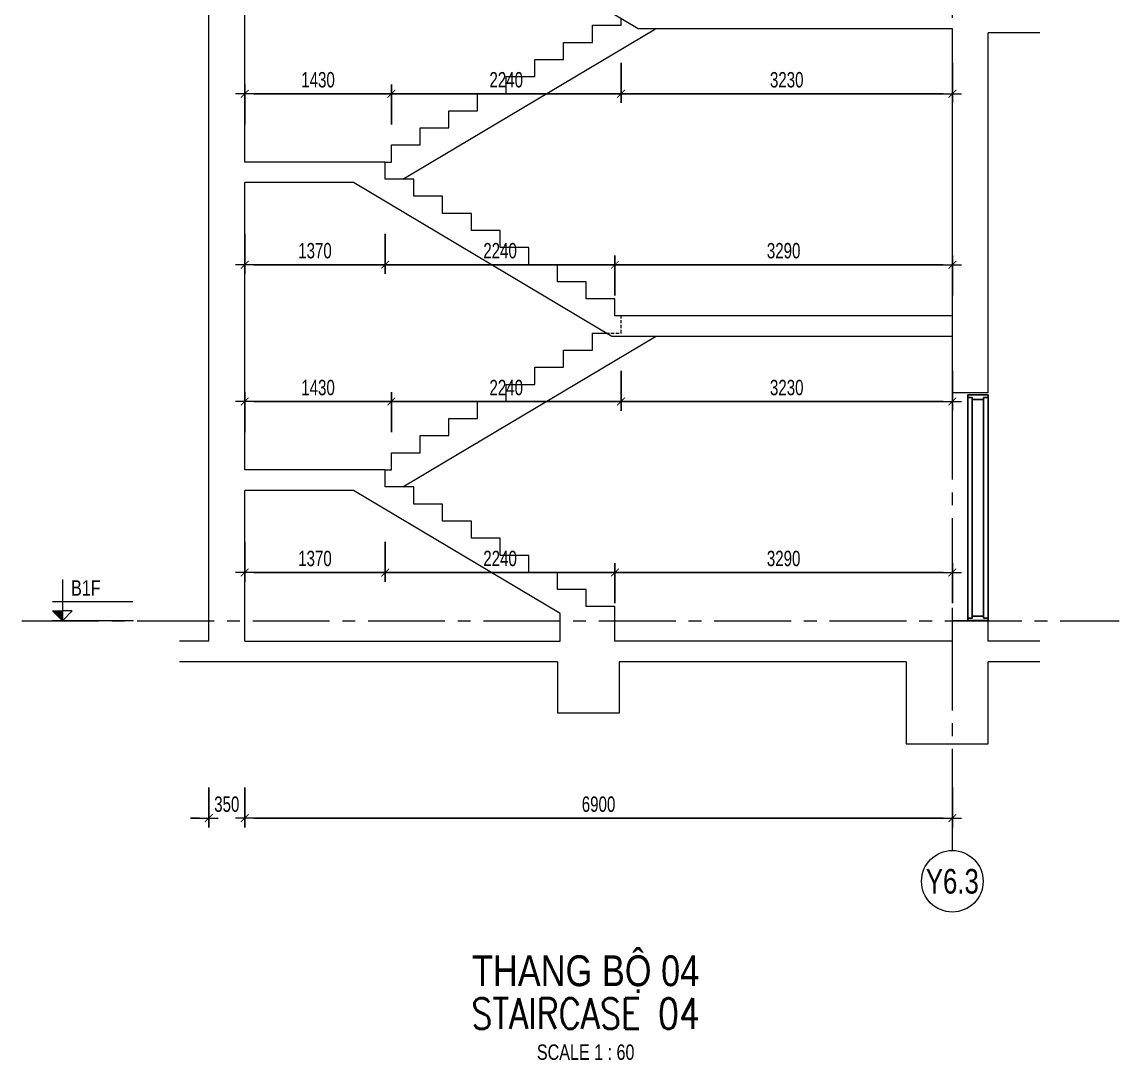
# Model space of a CAD drawing. Header units: millimetres. Extents: x -179076 to 254975, y -18667 to 296191.
# Drawn here: x 162838 to 173536, y 263316 to 273434 of the extents above; entities that cross this region are included whole.
import ezdxf
from ezdxf.enums import TextEntityAlignment as Align

# ---------------------------------------------------------------- set-up
doc = ezdxf.new("R2010")
doc.units = ezdxf.units.MM
doc.linetypes.add('CENTER2', pattern=[1.125, 0.75, -0.125, 0.125, -0.125])
doc.linetypes.add('HIDDEN2', pattern=[4.7625, 3.175, -1.5875])
doc.layers.get('Defpoints').update_dxf_attribs({"color": 151, "lineweight": 9})
doc.layers.add('A-DOOR', color=4, linetype='Continuous')
doc.layers.add('DOOR', color=4, linetype='Continuous')
for name, color, linetype, lineweight in [('NDC_S_ANNO', 7, 'Continuous', 20), ('NDC_S_AXIS', 5, 'CENTER2', 13), ('NDC_S_CONTINUOUS', 3, 'Continuous', 20), ('NDC_S_DIM', 1, 'Continuous', 15), ('NDC_S_ENG TITLE', 3, 'Continuous', 20), ('NDC_S_HIDDEN', 8, 'HIDDEN2', 13), ('NDC_S_SLAB', 2, 'Continuous', 20), ('NDC_S_SYMBOL', 1, 'Continuous', 15), ('NDC_S_TEXT SYMBOL', 7, 'Continuous', 20), ('NDC_S_VN TEXT', 7, 'Continuous', 20), ('NDC_S_VN TITLE', 6, 'Continuous', 35)]:
    doc.layers.add(name, color=color, linetype=linetype, lineweight=lineweight)
doc.styles.add('NDC_ANNO', font='', dxfattribs={"width": 0.8})
doc.styles.add('NDC_DIM', font='', dxfattribs={"width": 0.75})
doc.styles.add('NDC_EN TXT', font='romans.shx', dxfattribs={"width": 0.8})
doc.styles.add('NDC_VIE TXT', font='arial.ttf', dxfattribs={"width": 0.8})
doc.styles.get('NDC_ANNO').set_extended_font_data('Dotum')
doc.styles.get('NDC_DIM').set_extended_font_data('Dotum')
doc.dimstyles.new('NDC_dim_60', dxfattribs={"dimscale": 60, "dimtxt": 2.5, "dimasz": 1.5, "dimexe": 1.5, "dimexo": 2.5, "dimgap": 1, "dimtad": 1, "dimdec": 0, "dimzin": 0, "dimdsep": 46, "dimtxsty": 'NDC_DIM', "dimblk": 'DIMMARK', "dimcen": 0.09, "dimdle": 1.2, "dimclrd": 1, "dimclre": 1, "dimclrt": 3, "dimadec": 0, "dimazin": 0, "dimtfac": 1, "dimtdec": 0, "dimtix": 1, "dimtofl": 0, "dimtmove": 0, "dimatfit": 3, "dimfxl": 5, "dimfxlon": 1, "dimtolj": 1, "dimtzin": 0, "dimarcsym": 0})

# ---------------------------------------------------------------- blocks, each defined once
blk = doc.blocks.new('X-SECTION-2$0$X-SEC-DOO2')
at = {"layer": 'A-DOOR'}
for p, q in [((41976, 101972), (41976, 104172)), ((42021, 102017), (42021, 104127)), ((42131, 102017), (42131, 104127)), ((42176, 101972), (42176, 104172))]:
    blk.add_line(p, q, dxfattribs=at)
for points in [[(41976, 104172), (41976, 104147), (42021, 104147), (42021, 104127), (42131, 104127), (42131, 104147), (42176, 104147), (42176, 104172)], [(41976, 101972), (41976, 101997), (42021, 101997), (42021, 102017), (42131, 102017), (42131, 101997), (42176, 101997), (42176, 101972)]]:
    blk.add_lwpolyline(points, close=True, dxfattribs=at)
at = {"layer": 'Defpoints'}
blk.add_line((41976, 104192), (42176, 104192), dxfattribs=at)
blk = doc.blocks.new('*U187')
at = {"layer": 'NDC_S_SYMBOL'}
blk.add_line((0, 5), (0, 9), dxfattribs=at)
blk.add_circle((0, 0), 5, dxfattribs=at)
at = {"layer": 'NDC_S_TEXT SYMBOL', "color": 7, "style": 'NDC_ANNO', "width": 0.8}
blk.add_attdef('GRID', text='', height=4, dxfattribs=at).set_placement((0, 0), align=Align.MIDDLE)
blk = doc.blocks.new('kata_block_CT')
at = {"layer": 'NDC_S_ANNO'}
blk.add_hatch(color=3, dxfattribs=at).paths.add_polyline_path([(0, 1.6), (-1.61, 1.6), (0, 0)])
at = {"layer": 'NDC_S_ANNO', "ltscale": 50}
h = blk.add_hatch(dxfattribs=at)
h.set_pattern_fill('ANSI31', color=256, scale=1.406, style=0)
h.paths.add_polyline_path([(0, 1.6), (0, 0), (1.61, 1.6)])
for p, q in [((-1.59, 3.14), (11.47, 3.14)), ((11.56, 0), (-1.64, 0))]:
    blk.add_line(p, q, dxfattribs=at)
for points in [[(0, 6.69), (0, 0)], [(0, 0), (-1.61, 1.6), (0, 1.6)], [(0, 0), (1.61, 1.6), (0, 1.6)]]:
    blk.add_lwpolyline(points, dxfattribs=at)
at = {"layer": 'NDC_S_ANNO', "color": 8, "ltscale": 50}
blk.add_lwpolyline([(0, 0), (-1.61, 1.6), (0, 1.6)], dxfattribs=at)
at = {"layer": 'NDC_S_TEXT SYMBOL', "color": 3, "style": 'NDC_ANNO', "width": 0.8}
blk.add_attdef('CT', (1.41, 4.07), '', height=2.5, dxfattribs=at)
blk = doc.blocks.new('Drawing name_symbol')
at = {"layer": 'NDC_S_ENG TITLE', "style": 'NDC_EN TXT', "width": 0.8}
blk.add_attdef('SECTDET1', text='', height=5, dxfattribs=at).set_placement((0, 1.01), align=Align.CENTER)
at = {"layer": 'NDC_S_TEXT SYMBOL', "lineweight": 25, "style": 'NDC_ANNO', "width": 0.8}
blk.add_attdef('SSCALE', text='', height=2.5, dxfattribs=at).set_placement((0, -4), align=Align.CENTER)
at = {"layer": 'NDC_S_VN TITLE', "style": 'NDC_VIE TXT', "width": 0.8}
blk.add_attdef('SECTDET2', text='', height=5, dxfattribs=at).set_placement((0, 7.97), align=Align.CENTER)
blk = doc.blocks.new('DIMMARK')
at = {"layer": 'NDC_S_DIM', "color": 1}
blk.add_line((-1.5, 0), (1, 0), dxfattribs=at)
at = {"layer": 'NDC_S_DIM', "color": 2, "const_width": 0.1}
blk.add_lwpolyline([(-0.42, -0.42), (0.42, 0.42)], dxfattribs=at)
blk = doc.blocks.new('*D1093')
at = {"layer": 'Defpoints', "color": 0, "transparency": 16777216}
for p in [(165010, 269068), (166380, 269068), (166380, 268068)]:
    blk.add_point(p, dxfattribs=at)
at = {"layer": 'NDC_S_DIM', "color": 1, "lineweight": -2, "transparency": 16777216}
for p, q in [((165010, 268368), (165010, 267978)), ((166380, 268368), (166380, 267978)), ((165100, 268068), (166290, 268068))]:
    blk.add_line(p, q, dxfattribs=at)
at = {"layer": 'NDC_S_DIM', "color": 1, "lineweight": -2, "transparency": 16777216, "xscale": 90, "yscale": 90, "zscale": 90, "rotation": 180}
blk.add_blockref('DIMMARK', (165010, 268068), dxfattribs=at)
at = {"layer": 'NDC_S_DIM', "color": 1, "lineweight": -2, "transparency": 16777216, "xscale": 90, "yscale": 90, "zscale": 90}
blk.add_blockref('DIMMARK', (166380, 268068), dxfattribs=at)
at = {"layer": 'NDC_S_DIM', "color": 3, "transparency": 16777216, "insert": (165695, 268204), "char_height": 150, "attachment_point": 5, "style": 'NDC_DIM'}
blk.add_mtext('\\A1;1370', dxfattribs=at)
blk = doc.blocks.new('*D1094')
at = {"layer": 'Defpoints', "color": 0, "transparency": 16777216}
for p in [(166380, 269068), (168620, 268068), (168620, 267398)]:
    blk.add_point(p, dxfattribs=at)
at = {"layer": 'NDC_S_DIM', "color": 1, "lineweight": -2, "transparency": 16777216}
for p, q in [((166380, 268368), (166380, 267978)), ((168620, 267768), (168620, 268158)), ((166470, 268068), (168530, 268068))]:
    blk.add_line(p, q, dxfattribs=at)
at = {"layer": 'NDC_S_DIM', "color": 1, "lineweight": -2, "transparency": 16777216, "xscale": 90, "yscale": 90, "zscale": 90, "rotation": 180}
blk.add_blockref('DIMMARK', (166380, 268068), dxfattribs=at)
at = {"layer": 'NDC_S_DIM', "color": 1, "lineweight": -2, "transparency": 16777216, "xscale": 90, "yscale": 90, "zscale": 90}
blk.add_blockref('DIMMARK', (168620, 268068), dxfattribs=at)
at = {"layer": 'NDC_S_DIM', "color": 3, "transparency": 16777216, "insert": (167500, 268204), "char_height": 150, "attachment_point": 5, "style": 'NDC_DIM'}
blk.add_mtext('\\A1;2240', dxfattribs=at)
blk = doc.blocks.new('*D1095')
at = {"layer": 'Defpoints', "color": 0, "transparency": 16777216}
for p in [(171910, 268068), (168620, 267398), (171910, 267398)]:
    blk.add_point(p, dxfattribs=at)
at = {"layer": 'NDC_S_DIM', "color": 1, "lineweight": -2, "transparency": 16777216}
for p, q in [((168620, 267768), (168620, 268158)), ((171910, 267768), (171910, 268158)), ((168710, 268068), (171820, 268068))]:
    blk.add_line(p, q, dxfattribs=at)
at = {"layer": 'NDC_S_DIM', "color": 1, "lineweight": -2, "transparency": 16777216, "xscale": 90, "yscale": 90, "zscale": 90, "rotation": 180}
blk.add_blockref('DIMMARK', (168620, 268068), dxfattribs=at)
at = {"layer": 'NDC_S_DIM', "color": 1, "lineweight": -2, "transparency": 16777216, "xscale": 90, "yscale": 90, "zscale": 90}
blk.add_blockref('DIMMARK', (171910, 268068), dxfattribs=at)
at = {"layer": 'NDC_S_DIM', "color": 3, "transparency": 16777216, "insert": (170265, 268204), "char_height": 150, "attachment_point": 5, "style": 'NDC_DIM'}
blk.add_mtext('\\A1;3290', dxfattribs=at)
blk = doc.blocks.new('*D1096')
at = {"layer": 'Defpoints', "color": 0, "transparency": 16777216}
for p in [(166440, 269735), (165010, 269068), (166440, 269068)]:
    blk.add_point(p, dxfattribs=at)
at = {"layer": 'NDC_S_DIM', "color": 1, "lineweight": -2, "transparency": 16777216}
for p, q in [((165010, 269435), (165010, 269825)), ((166440, 269435), (166440, 269825)), ((165100, 269735), (166350, 269735))]:
    blk.add_line(p, q, dxfattribs=at)
at = {"layer": 'NDC_S_DIM', "color": 1, "lineweight": -2, "transparency": 16777216, "xscale": 90, "yscale": 90, "zscale": 90, "rotation": 180}
blk.add_blockref('DIMMARK', (165010, 269735), dxfattribs=at)
at = {"layer": 'NDC_S_DIM', "color": 1, "lineweight": -2, "transparency": 16777216, "xscale": 90, "yscale": 90, "zscale": 90}
blk.add_blockref('DIMMARK', (166440, 269735), dxfattribs=at)
at = {"layer": 'NDC_S_DIM', "color": 3, "transparency": 16777216, "insert": (165725, 269870), "char_height": 150, "attachment_point": 5, "style": 'NDC_DIM'}
blk.add_mtext('\\A1;1430', dxfattribs=at)
blk = doc.blocks.new('*D1097')
at = {"layer": 'Defpoints', "color": 0, "transparency": 16777216}
for p in [(168680, 270402), (168680, 269735), (166440, 269068)]:
    blk.add_point(p, dxfattribs=at)
at = {"layer": 'NDC_S_DIM', "color": 1, "lineweight": -2, "transparency": 16777216}
for p, q in [((168680, 270035), (168680, 269645)), ((166440, 269435), (166440, 269825)), ((166530, 269735), (168590, 269735))]:
    blk.add_line(p, q, dxfattribs=at)
at = {"layer": 'NDC_S_DIM', "color": 1, "lineweight": -2, "transparency": 16777216, "xscale": 90, "yscale": 90, "zscale": 90, "rotation": 180}
blk.add_blockref('DIMMARK', (166440, 269735), dxfattribs=at)
at = {"layer": 'NDC_S_DIM', "color": 1, "lineweight": -2, "transparency": 16777216, "xscale": 90, "yscale": 90, "zscale": 90}
blk.add_blockref('DIMMARK', (168680, 269735), dxfattribs=at)
at = {"layer": 'NDC_S_DIM', "color": 3, "transparency": 16777216, "insert": (167560, 269870), "char_height": 150, "attachment_point": 5, "style": 'NDC_DIM'}
blk.add_mtext('\\A1;2240', dxfattribs=at)
blk = doc.blocks.new('*D1098')
at = {"layer": 'Defpoints', "color": 0, "transparency": 16777216}
for p in [(168680, 270402), (171910, 270368), (171910, 269735)]:
    blk.add_point(p, dxfattribs=at)
at = {"layer": 'NDC_S_DIM', "color": 1, "lineweight": -2, "transparency": 16777216}
for p, q in [((168680, 270035), (168680, 269645)), ((171910, 270035), (171910, 269645)), ((168770, 269735), (171820, 269735))]:
    blk.add_line(p, q, dxfattribs=at)
at = {"layer": 'NDC_S_DIM', "color": 1, "lineweight": -2, "transparency": 16777216, "xscale": 90, "yscale": 90, "zscale": 90, "rotation": 180}
blk.add_blockref('DIMMARK', (168680, 269735), dxfattribs=at)
at = {"layer": 'NDC_S_DIM', "color": 1, "lineweight": -2, "transparency": 16777216, "xscale": 90, "yscale": 90, "zscale": 90}
blk.add_blockref('DIMMARK', (171910, 269735), dxfattribs=at)
at = {"layer": 'NDC_S_DIM', "color": 3, "transparency": 16777216, "insert": (170295, 269870), "char_height": 150, "attachment_point": 5, "style": 'NDC_DIM'}
blk.add_mtext('\\A1;3230', dxfattribs=at)
blk = doc.blocks.new('*D1099')
at = {"layer": 'Defpoints', "color": 0, "transparency": 16777216}
for p in [(165010, 272068), (166380, 272068), (166380, 271068)]:
    blk.add_point(p, dxfattribs=at)
at = {"layer": 'NDC_S_DIM', "color": 1, "lineweight": -2, "transparency": 16777216}
for p, q in [((165010, 271368), (165010, 270978)), ((166380, 271368), (166380, 270978)), ((165100, 271068), (166290, 271068))]:
    blk.add_line(p, q, dxfattribs=at)
at = {"layer": 'NDC_S_DIM', "color": 1, "lineweight": -2, "transparency": 16777216, "xscale": 90, "yscale": 90, "zscale": 90, "rotation": 180}
blk.add_blockref('DIMMARK', (165010, 271068), dxfattribs=at)
at = {"layer": 'NDC_S_DIM', "color": 1, "lineweight": -2, "transparency": 16777216, "xscale": 90, "yscale": 90, "zscale": 90}
blk.add_blockref('DIMMARK', (166380, 271068), dxfattribs=at)
at = {"layer": 'NDC_S_DIM', "color": 3, "transparency": 16777216, "insert": (165695, 271204), "char_height": 150, "attachment_point": 5, "style": 'NDC_DIM'}
blk.add_mtext('\\A1;1370', dxfattribs=at)
blk = doc.blocks.new('*D1100')
at = {"layer": 'Defpoints', "color": 0, "transparency": 16777216}
for p in [(166380, 272068), (168620, 271068), (168620, 270568)]:
    blk.add_point(p, dxfattribs=at)
at = {"layer": 'NDC_S_DIM', "color": 1, "lineweight": -2, "transparency": 16777216}
for p, q in [((166380, 271368), (166380, 270978)), ((168620, 270768), (168620, 271158)), ((166470, 271068), (168530, 271068))]:
    blk.add_line(p, q, dxfattribs=at)
at = {"layer": 'NDC_S_DIM', "color": 1, "lineweight": -2, "transparency": 16777216, "xscale": 90, "yscale": 90, "zscale": 90, "rotation": 180}
blk.add_blockref('DIMMARK', (166380, 271068), dxfattribs=at)
at = {"layer": 'NDC_S_DIM', "color": 1, "lineweight": -2, "transparency": 16777216, "xscale": 90, "yscale": 90, "zscale": 90}
blk.add_blockref('DIMMARK', (168620, 271068), dxfattribs=at)
at = {"layer": 'NDC_S_DIM', "color": 3, "transparency": 16777216, "insert": (167500, 271204), "char_height": 150, "attachment_point": 5, "style": 'NDC_DIM'}
blk.add_mtext('\\A1;2240', dxfattribs=at)
blk = doc.blocks.new('*D1101')
at = {"layer": 'Defpoints', "color": 0, "transparency": 16777216}
for p in [(171910, 271068), (168620, 270568), (171910, 270568)]:
    blk.add_point(p, dxfattribs=at)
at = {"layer": 'NDC_S_DIM', "color": 1, "lineweight": -2, "transparency": 16777216}
for p, q in [((168620, 270768), (168620, 271158)), ((171910, 270768), (171910, 271158)), ((168710, 271068), (171820, 271068))]:
    blk.add_line(p, q, dxfattribs=at)
at = {"layer": 'NDC_S_DIM', "color": 1, "lineweight": -2, "transparency": 16777216, "xscale": 90, "yscale": 90, "zscale": 90, "rotation": 180}
blk.add_blockref('DIMMARK', (168620, 271068), dxfattribs=at)
at = {"layer": 'NDC_S_DIM', "color": 1, "lineweight": -2, "transparency": 16777216, "xscale": 90, "yscale": 90, "zscale": 90}
blk.add_blockref('DIMMARK', (171910, 271068), dxfattribs=at)
at = {"layer": 'NDC_S_DIM', "color": 3, "transparency": 16777216, "insert": (170265, 271204), "char_height": 150, "attachment_point": 5, "style": 'NDC_DIM'}
blk.add_mtext('\\A1;3290', dxfattribs=at)
blk = doc.blocks.new('*D1102')
at = {"layer": 'Defpoints', "color": 0, "transparency": 16777216}
for p in [(166440, 272735), (165010, 272068), (166440, 272068)]:
    blk.add_point(p, dxfattribs=at)
at = {"layer": 'NDC_S_DIM', "color": 1, "lineweight": -2, "transparency": 16777216}
for p, q in [((165010, 272435), (165010, 272825)), ((166440, 272435), (166440, 272825)), ((165100, 272735), (166350, 272735))]:
    blk.add_line(p, q, dxfattribs=at)
at = {"layer": 'NDC_S_DIM', "color": 1, "lineweight": -2, "transparency": 16777216, "xscale": 90, "yscale": 90, "zscale": 90, "rotation": 180}
blk.add_blockref('DIMMARK', (165010, 272735), dxfattribs=at)
at = {"layer": 'NDC_S_DIM', "color": 1, "lineweight": -2, "transparency": 16777216, "xscale": 90, "yscale": 90, "zscale": 90}
blk.add_blockref('DIMMARK', (166440, 272735), dxfattribs=at)
at = {"layer": 'NDC_S_DIM', "color": 3, "transparency": 16777216, "insert": (165725, 272870), "char_height": 150, "attachment_point": 5, "style": 'NDC_DIM'}
blk.add_mtext('\\A1;1430', dxfattribs=at)
blk = doc.blocks.new('*D1103')
at = {"layer": 'Defpoints', "color": 0, "transparency": 16777216}
for p in [(168680, 273402), (168680, 272735), (166440, 272068)]:
    blk.add_point(p, dxfattribs=at)
at = {"layer": 'NDC_S_DIM', "color": 1, "lineweight": -2, "transparency": 16777216}
for p, q in [((168680, 273035), (168680, 272645)), ((166440, 272435), (166440, 272825)), ((166530, 272735), (168590, 272735))]:
    blk.add_line(p, q, dxfattribs=at)
at = {"layer": 'NDC_S_DIM', "color": 1, "lineweight": -2, "transparency": 16777216, "xscale": 90, "yscale": 90, "zscale": 90, "rotation": 180}
blk.add_blockref('DIMMARK', (166440, 272735), dxfattribs=at)
at = {"layer": 'NDC_S_DIM', "color": 1, "lineweight": -2, "transparency": 16777216, "xscale": 90, "yscale": 90, "zscale": 90}
blk.add_blockref('DIMMARK', (168680, 272735), dxfattribs=at)
at = {"layer": 'NDC_S_DIM', "color": 3, "transparency": 16777216, "insert": (167560, 272870), "char_height": 150, "attachment_point": 5, "style": 'NDC_DIM'}
blk.add_mtext('\\A1;2240', dxfattribs=at)
blk = doc.blocks.new('*D1104')
at = {"layer": 'Defpoints', "color": 0, "transparency": 16777216}
for p in [(168680, 273402), (171910, 273368), (171910, 272735)]:
    blk.add_point(p, dxfattribs=at)
at = {"layer": 'NDC_S_DIM', "color": 1, "lineweight": -2, "transparency": 16777216}
for p, q in [((168680, 273035), (168680, 272645)), ((171910, 273035), (171910, 272645)), ((168770, 272735), (171820, 272735))]:
    blk.add_line(p, q, dxfattribs=at)
at = {"layer": 'NDC_S_DIM', "color": 1, "lineweight": -2, "transparency": 16777216, "xscale": 90, "yscale": 90, "zscale": 90, "rotation": 180}
blk.add_blockref('DIMMARK', (168680, 272735), dxfattribs=at)
at = {"layer": 'NDC_S_DIM', "color": 1, "lineweight": -2, "transparency": 16777216, "xscale": 90, "yscale": 90, "zscale": 90}
blk.add_blockref('DIMMARK', (171910, 272735), dxfattribs=at)
at = {"layer": 'NDC_S_DIM', "color": 3, "transparency": 16777216, "insert": (170295, 272870), "char_height": 150, "attachment_point": 5, "style": 'NDC_DIM'}
blk.add_mtext('\\A1;3230', dxfattribs=at)
blk = doc.blocks.new('*D1212')
at = {"layer": 'Defpoints', "color": 0, "transparency": 16777216}
for p in [(165010, 267398), (171910, 267398), (171910, 265674)]:
    blk.add_point(p, dxfattribs=at)
at = {"layer": 'NDC_S_DIM', "color": 1, "lineweight": -2, "transparency": 16777216}
for p, q in [((165010, 265974), (165010, 265584)), ((171910, 265974), (171910, 265584)), ((165100, 265674), (171820, 265674))]:
    blk.add_line(p, q, dxfattribs=at)
at = {"layer": 'NDC_S_DIM', "color": 1, "lineweight": -2, "transparency": 16777216, "xscale": 90, "yscale": 90, "zscale": 90, "rotation": 180}
blk.add_blockref('DIMMARK', (165010, 265674), dxfattribs=at)
at = {"layer": 'NDC_S_DIM', "color": 1, "lineweight": -2, "transparency": 16777216, "xscale": 90, "yscale": 90, "zscale": 90}
blk.add_blockref('DIMMARK', (171910, 265674), dxfattribs=at)
at = {"layer": 'NDC_S_DIM', "color": 3, "transparency": 16777216, "insert": (168460, 265809), "char_height": 150, "attachment_point": 5, "style": 'NDC_DIM'}
blk.add_mtext('\\A1;6900', dxfattribs=at)
blk = doc.blocks.new('*D1213')
at = {"layer": 'Defpoints', "color": 0, "transparency": 16777216}
for p in [(164660, 267398), (165010, 267398), (164660, 265674)]:
    blk.add_point(p, dxfattribs=at)
at = {"layer": 'NDC_S_DIM', "color": 1, "lineweight": -2, "transparency": 16777216}
for p, q in [((164660, 265974), (164660, 265584)), ((165010, 265974), (165010, 265584)), ((164570, 265674), (164480, 265674)), ((165100, 265674), (165190, 265674))]:
    blk.add_line(p, q, dxfattribs=at)
at = {"layer": 'NDC_S_DIM', "color": 1, "lineweight": -2, "transparency": 16777216, "xscale": 90, "yscale": 90, "zscale": 90}
blk.add_blockref('DIMMARK', (164660, 265674), dxfattribs=at)
at = {"layer": 'NDC_S_DIM', "color": 1, "lineweight": -2, "transparency": 16777216, "xscale": 90, "yscale": 90, "zscale": 90, "rotation": 180}
blk.add_blockref('DIMMARK', (165010, 265674), dxfattribs=at)
at = {"layer": 'NDC_S_DIM', "color": 3, "transparency": 16777216, "insert": (164835, 265809), "char_height": 150, "attachment_point": 5, "style": 'NDC_DIM'}
blk.add_mtext('\\A1;350', dxfattribs=at)

msp = doc.modelspace()

# ---------------------------------------------------------------- linework, layer by layer
at = {"layer": 'NDC_S_AXIS', "ltscale": 1000}
msp.add_line((171909.9, 265598.5), (171909.9, 290608.4), dxfattribs=at)
msp.add_lwpolyline([(162837.7, 267598.5), (173535.6, 267598.5)], dxfattribs=at)
at = {"layer": 'NDC_S_CONTINUOUS'}
for p, q in [((166551, 271901.8), (169015, 273368.5)), ((166551, 268901.8), (169015, 270368.5))]:
    msp.add_line(p, q, dxfattribs=at)
for points in [[(166379.9, 272068.5), (166439.9, 272068.5), (166439.9, 272235.2), (166719.9, 272235.2), (166719.9, 272401.8), (166999.9, 272401.8), (166999.9, 272568.5), (167279.9, 272568.5), (167279.9, 272735.2), (167559.9, 272735.2), (167559.9, 272901.8), (167839.9, 272901.8), (167839.9, 273068.5), (168119.9, 273068.5), (168119.9, 273235.2), (168399.9, 273235.2), (168399.9, 273401.8), (168679.9, 273401.8), (168679.9, 273466.7)], [(166379.9, 269068.5), (166439.9, 269068.5), (166439.9, 269235.2), (166719.9, 269235.2), (166719.9, 269401.8), (166999.9, 269401.8), (166999.9, 269568.5), (167279.9, 269568.5), (167279.9, 269735.2), (167559.9, 269735.2), (167559.9, 269901.8), (167839.9, 269901.8), (167839.9, 270068.5), (168119.9, 270068.5), (168119.9, 270235.2), (168399.9, 270235.2), (168399.9, 270401.8), (168533.9, 270401.8)]]:
    msp.add_lwpolyline(points, dxfattribs=at)
at = {"layer": 'NDC_S_HIDDEN', "ltscale": 10}
msp.add_lwpolyline([(168533.9, 270401.8), (168679.9, 270401.8), (168679.9, 270568.5)], dxfattribs=at)
at = {"layer": 'NDC_S_SLAB'}
for p, q in [((164659.9, 267398.5), (164659.9, 290127.2)), ((165009.9, 272068.5), (165009.9, 275035.2)), ((168844.9, 273368.5), (166044.9, 275035.2)), ((171909.9, 273368.5), (168844.9, 273368.5)), ((171909.9, 270568.5), (171909.9, 273368.5)), ((172259.9, 269818.5), (172259.9, 273328.5)), ((172763.3, 273328.5), (172259.9, 273328.5)), ((165009.9, 269068.5), (165009.9, 271868.5)), ((171909.9, 269818.5), (171909.9, 270368.5)), ((172259.9, 269818.5), (171909.9, 269818.5)), ((165009.9, 267398.5), (165009.9, 268868.5)), ((171909.9, 267398.5), (171909.9, 267598.5)), ((172259.9, 267598.5), (171909.9, 267598.5)), ((172259.9, 267398.5), (172259.9, 267598.5)), ((164659.9, 267398.5), (164373.7, 267398.5)), ((171909.9, 267398.5), (168619.9, 267398.5)), ((172763.3, 267398.5), (172259.9, 267398.5)), ((168059.9, 267198.5), (164373.7, 267198.5)), ((168059.9, 267198.5), (168059.9, 266698.5)), ((171459.9, 267198.5), (168659.9, 267198.5)), ((168659.9, 267198.5), (168659.9, 266698.5)), ((171459.9, 267198.5), (171459.9, 266398.5)), ((172763.3, 267198.5), (172259.9, 267198.5)), ((172259.9, 266398.5), (172259.9, 267198.5)), ((168659.9, 266698.5), (168059.9, 266698.5)), ((171459.9, 266398.5), (172259.9, 266398.5))]:
    msp.add_line(p, q, dxfattribs=at)
for points in [[(171909.9, 270568.5), (168619.9, 270568.5), (168619.9, 270735.2), (168339.9, 270735.2), (168339.9, 270901.8), (168059.9, 270901.8), (168059.9, 271068.5), (167779.9, 271068.5), (167779.9, 271235.2), (167499.9, 271235.2), (167499.9, 271401.8), (167219.9, 271401.8), (167219.9, 271568.5), (166939.9, 271568.5), (166939.9, 271735.2), (166659.9, 271735.2), (166659.9, 271901.8), (166379.9, 271901.8), (166379.9, 272068.5), (165009.9, 272068.5)], [(171909.9, 270368.5), (168589.9, 270368.5), (166069.9, 271868.5), (165009.9, 271868.5)], [(168619.9, 267398.5), (168619.9, 267735.2), (168339.9, 267735.2), (168339.9, 267901.8), (168059.9, 267901.8), (168059.9, 268068.5), (167779.9, 268068.5), (167779.9, 268235.2), (167499.9, 268235.2), (167499.9, 268401.8), (167219.9, 268401.8), (167219.9, 268568.5), (166939.9, 268568.5), (166939.9, 268735.2), (166659.9, 268735.2), (166659.9, 268901.8), (166379.9, 268901.8), (166379.9, 269068.5), (165009.9, 269068.5)], [(165009.9, 267398.5), (168084.9, 267398.5), (168084.9, 267669.1), (166069.9, 268868.5), (165009.9, 268868.5)]]:
    msp.add_lwpolyline(points, dxfattribs=at)

# ---------------------------------------------------------------- block references
at = {"layer": 'DOOR', "xscale": -1}
msp.add_blockref('X-SECTION-2$0$X-SEC-DOO2', (214235.5, 165626.6), dxfattribs=at)
at = {"layer": 'NDC_S_ANNO', "xscale": 60, "yscale": 60, "zscale": 60}
msp.add_blockref('Drawing name_symbol', (168334.4, 263558), dxfattribs=at).add_auto_attribs({'SECTDET1': 'STAIRCASE 04', 'SECTDET2': 'THANG BỘ 04', 'SSCALE': 'SCALE 1 : 60'})
at = {"layer": 'NDC_S_AXIS', "xscale": 60, "yscale": 60, "zscale": 60}
msp.add_blockref('*U187', (171909.9, 265058.5), dxfattribs=at).add_auto_attribs({'GRID': 'Y6.3'})
at = {"layer": 'NDC_S_VN TEXT', "xscale": 60, "yscale": 60, "zscale": 60}
msp.add_blockref('kata_block_CT', (163232.4, 267598.5), dxfattribs=at).add_auto_attribs({'CT': 'B1F'})

# ---------------------------------------------------------------- dimensions: what is measured, and where the dimension line sits
at = {"layer": 'NDC_S_DIM'}
for base, p1, p2, picture, middle in [((168679.9, 272735.2), (166439.9, 272068.5), (168679.9, 273401.8), '*D1103', (167559.9, 272870.3)), ((171909.9, 272735.2), (168679.9, 273401.8), (171909.9, 273368.5), '*D1104', (170294.9, 272870.3)), ((168619.9, 271068.5), (166379.9, 272068.5), (168619.9, 270568.5), '*D1100', (167499.9, 271203.6)), ((171909.9, 271068.5), (168619.9, 270568.5), (171909.9, 270568.5), '*D1101', (170264.9, 271203.6)), ((168679.9, 269735.2), (166439.9, 269068.5), (168679.9, 270401.8), '*D1097', (167559.9, 269870.3)), ((171909.9, 269735.2), (168679.9, 270401.8), (171909.9, 270368.5), '*D1098', (170294.9, 269870.3)), ((168619.9, 268068.5), (166379.9, 269068.5), (168619.9, 267398.5), '*D1094', (167499.9, 268203.6)), ((171909.9, 268068.5), (168619.9, 267398.5), (171909.9, 267398.5), '*D1095', (170264.9, 268203.6)), ((164659.9, 265673.6), (165009.9, 267398.5), (164659.9, 267398.5), '*D1213', (164834.9, 265808.7))]:
    dim = msp.add_linear_dim(base=base, p1=p1, p2=p2, dimstyle='NDC_dim_60', override={"dimtmove": 1}, dxfattribs=at)
    dim.commit()
    dim.dimension.update_dxf_attribs({"geometry": picture, "text_midpoint": middle})
for base, p1, p2, picture, middle in [((166439.9, 272735.2), (165009.9, 272068.5), (166439.9, 272068.5), '*D1102', (165724.9, 272870.3)), ((166379.9, 271068.5), (165009.9, 272068.5), (166379.9, 272068.5), '*D1099', (165694.9, 271203.6)), ((166439.9, 269735.2), (165009.9, 269068.5), (166439.9, 269068.5), '*D1096', (165724.9, 269870.3)), ((166379.9, 268068.5), (165009.9, 269068.5), (166379.9, 269068.5), '*D1093', (165694.9, 268203.6)), ((171909.9, 265673.6), (165009.9, 267398.5), (171909.9, 267398.5), '*D1212', (168459.9, 265808.7))]:
    dim = msp.add_linear_dim(base=base, p1=p1, p2=p2, dimstyle='NDC_dim_60', dxfattribs=at)
    dim.commit()
    dim.dimension.update_dxf_attribs({"geometry": picture, "text_midpoint": middle})

doc.saveas('drawing.dxf')
